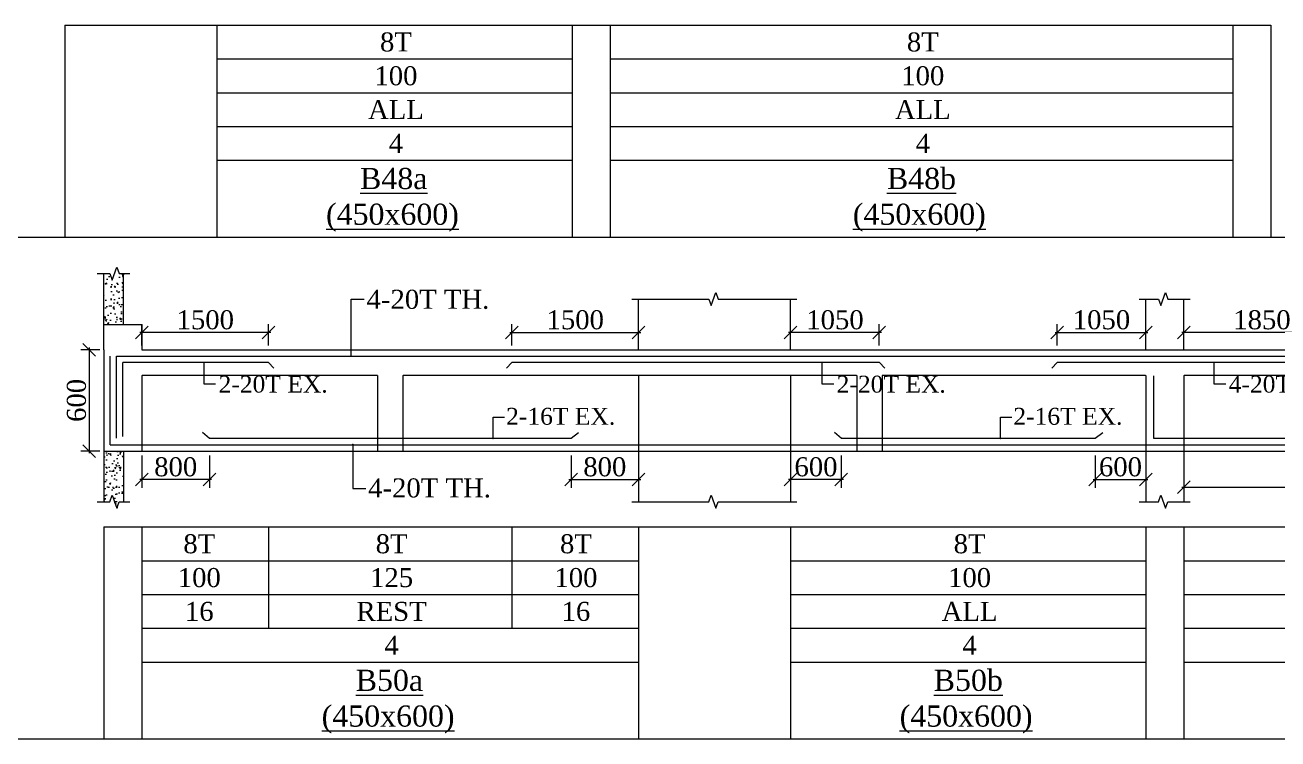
# Model space of a CAD drawing. Header units: millimetres. Extents: x 9781889 to 10654170, y -7852491 to -7608561.
# Drawn here: x 10165311 to 10180144, y -7780473 to -7772025 of the extents above; entities that cross this region are included whole.
import ezdxf
from ezdxf.enums import TextEntityAlignment as Align

# ---------------------------------------------------------------- set-up
doc = ezdxf.new("R2010")
doc.units = ezdxf.units.MM
doc.header["$LTSCALE"] = 10
doc.header["$PDMODE"] = 3
doc.linetypes.add('HIDDEN', pattern=[0.375, 0.25, -0.125])
for name, color, linetype, lineweight in [('S-CUT OUT LINE', 9, 'Continuous', 0), ('S-DIM L.S.', 7, 'Continuous', 0), ('S-HATCH', 8, 'Continuous', 0), ('S-L.S.SECTION', 5, 'Continuous', 0), ('S-L.S.SLAB LINE', 252, 'HIDDEN', 0), ('S-L.S.STEEL', 1, 'Continuous', 9), ('S-SECTION MARK', 7, 'Continuous', 0), ('S-SHEET', 251, 'Continuous', 0), ('S-TEXT', 7, 'Continuous', 0), ('S-TEXT L.S. BEAM NO.', 30, 'Continuous', 0), ('S-TEXT. L.S.', 7, 'Continuous', 0)]:
    doc.layers.add(name, color=color, linetype=linetype, lineweight=lineweight)
doc.styles.add('135', font='arial.ttf', dxfattribs={"width": 0.8, "height": 135})
doc.styles.get("Standard").update_dxf_attribs({"font": 'arial.ttf'})
doc.styles.add('TEXT', font='times.ttf')
doc.dimstyles.new('75', dxfattribs={"dimtxt": 135, "dimasz": 90, "dimexe": 0.1, "dimexo": 0.03, "dimgap": 0.09, "dimtad": 1, "dimdec": 0, "dimzin": 0, "dimdsep": 46, "dimtxsty": '135', "dimblk": 'ARCHTICK', "dimcen": 0.09, "dimclrd": 256, "dimclre": 256, "dimclrt": 256, "dimadec": 0, "dimazin": 0, "dimtfac": 1, "dimtdec": 0, "dimtofl": 0, "dimtmove": 1, "dimatfit": 3, "dimldrblk": 'DOTSMALL', "dimfxl": 1, "dimtolj": 1, "dimtzin": 0, "dimlwd": -1, "dimlwe": -1, "dimarcsym": 0})
doc.dimstyles.new('SETU_1', dxfattribs={"dimtxt": 200, "dimasz": 150, "dimexe": 100, "dimexo": 50, "dimgap": 35, "dimtad": 1, "dimdec": 0, "dimzin": 0, "dimdsep": 46, "dimtxsty": 'Standard', "dimblk": 'OBLIQUE', "dimcen": 150, "dimdle": 25, "dimclrd": 256, "dimclre": 7, "dimclrt": 256, "dimadec": 0, "dimazin": 0, "dimtfac": 1, "dimtdec": 0, "dimtofl": 0, "dimtmove": 1, "dimatfit": 3, "dimfxl": 1, "dimtolj": 1, "dimtzin": 0, "dimlwd": -1, "dimlwe": 5, "dimarcsym": 1})

# ---------------------------------------------------------------- blocks, each defined once
blk = doc.blocks.new('_ArchTick')
at = {"color": 0, "linetype": 'ByBlock', "const_width": 0.15}
blk.add_lwpolyline([(-0.5, -0.5), (0.5, 0.5)], dxfattribs=at)
blk = doc.blocks.new('_Oblique')
at = {"color": 0, "linetype": 'ByBlock', "lineweight": -2}
blk.add_line((-0.5, -0.5), (0.5, 0.5), dxfattribs=at)
blk = doc.blocks.new('*D542')
at = {"layer": 'Defpoints', "color": 0, "transparency": 16777216}
for p in [(10166245, -7775867), (10166070, -7777067), (10166245, -7777067)]:
    blk.add_point(p, dxfattribs=at)
at = {"layer": 'S-DIM L.S.', "color": 7, "lineweight": 5, "transparency": 16777216}
for p, q in [((10166195, -7775867), (10165970, -7775867)), ((10166195, -7777067), (10165970, -7777067))]:
    blk.add_line(p, q, dxfattribs=at)
at = {"layer": 'S-DIM L.S.', "transparency": 16777216}
blk.add_line((10166070, -7775842), (10166070, -7777092), dxfattribs=at)
at = {"layer": 'S-DIM L.S.', "transparency": 16777216, "xscale": 150, "yscale": 150, "zscale": 150}
for p, rotation in [((10166070, -7775867), 90), ((10166070, -7777067), 270)]:
    blk.add_blockref('_Oblique', p, dxfattribs=dict(at, rotation=rotation))
at = {"layer": 'S-DIM L.S.', "transparency": 16777216, "insert": (10165921, -7776467), "char_height": 225, "attachment_point": 5, "rotation": 90, "style": 'TEXT'}
blk.add_mtext('\\A1;600', dxfattribs=at)
blk = doc.blocks.new('*D543')
at = {"layer": 'Defpoints', "color": 0, "transparency": 16777216}
for p in [(10174375, -7775663), (10174375, -7775867, 0), (10175425, -7775867, 0)]:
    blk.add_point(p, dxfattribs=at)
at = {"layer": 'S-DIM L.S.', "color": 7, "lineweight": 5, "transparency": 16777216}
for p, q in [((10174375, -7775817), (10174375, -7775563)), ((10175425, -7775817), (10175425, -7775563))]:
    blk.add_line(p, q, dxfattribs=at)
at = {"layer": 'S-DIM L.S.', "transparency": 16777216}
blk.add_line((10175450, -7775663), (10174350, -7775663), dxfattribs=at)
at = {"layer": 'S-DIM L.S.', "transparency": 16777216, "xscale": 150, "yscale": 150, "zscale": 150, "rotation": 180}
blk.add_blockref('_Oblique', (10174375, -7775663), dxfattribs=at)
at = {"layer": 'S-DIM L.S.', "transparency": 16777216, "xscale": 150, "yscale": 150, "zscale": 150}
blk.add_blockref('_Oblique', (10175425, -7775663), dxfattribs=at)
at = {"layer": 'S-DIM L.S.', "transparency": 16777216, "insert": (10174900, -7775514), "char_height": 225, "attachment_point": 5, "style": 'TEXT'}
blk.add_mtext('\\A1;1050', dxfattribs=at)
blk = doc.blocks.new('*D544')
at = {"layer": 'Defpoints', "color": 0, "transparency": 16777216}
for p in [(10177980, -7777067, 0), (10178580, -7777067, 0), (10178580, -7777403)]:
    blk.add_point(p, dxfattribs=at)
at = {"layer": 'S-DIM L.S.', "color": 7, "lineweight": 5, "transparency": 16777216}
for p, q in [((10177980, -7777117), (10177980, -7777503)), ((10178580, -7777117), (10178580, -7777503))]:
    blk.add_line(p, q, dxfattribs=at)
at = {"layer": 'S-DIM L.S.', "transparency": 16777216}
blk.add_line((10177955, -7777403), (10178605, -7777403), dxfattribs=at)
at = {"layer": 'S-DIM L.S.', "transparency": 16777216, "xscale": 150, "yscale": 150, "zscale": 150, "rotation": 180}
blk.add_blockref('_Oblique', (10177980, -7777403), dxfattribs=at)
at = {"layer": 'S-DIM L.S.', "transparency": 16777216, "xscale": 150, "yscale": 150, "zscale": 150}
blk.add_blockref('_Oblique', (10178580, -7777403), dxfattribs=at)
at = {"layer": 'S-DIM L.S.', "transparency": 16777216, "insert": (10178280, -7777254), "char_height": 225, "attachment_point": 5, "style": 'TEXT'}
blk.add_mtext('\\A1;600', dxfattribs=at)
blk = doc.blocks.new('*D545')
at = {"layer": 'Defpoints', "color": 0, "transparency": 16777216}
for p in [(10174375, -7777067, 0), (10174975, -7777067, 0), (10174375, -7777403)]:
    blk.add_point(p, dxfattribs=at)
at = {"layer": 'S-DIM L.S.', "color": 7, "lineweight": 5, "transparency": 16777216}
for p, q in [((10174375, -7777117), (10174375, -7777503)), ((10174975, -7777117), (10174975, -7777503))]:
    blk.add_line(p, q, dxfattribs=at)
at = {"layer": 'S-DIM L.S.', "transparency": 16777216}
blk.add_line((10175000, -7777403), (10174350, -7777403), dxfattribs=at)
at = {"layer": 'S-DIM L.S.', "transparency": 16777216, "xscale": 150, "yscale": 150, "zscale": 150, "rotation": 180}
blk.add_blockref('_Oblique', (10174375, -7777403), dxfattribs=at)
at = {"layer": 'S-DIM L.S.', "transparency": 16777216, "xscale": 150, "yscale": 150, "zscale": 150}
blk.add_blockref('_Oblique', (10174975, -7777403), dxfattribs=at)
at = {"layer": 'S-DIM L.S.', "transparency": 16777216, "insert": (10174675, -7777254), "char_height": 225, "attachment_point": 5, "style": 'TEXT'}
blk.add_mtext('\\A1;600', dxfattribs=at)
blk = doc.blocks.new('*D546')
at = {"layer": 'Defpoints', "color": 0, "transparency": 16777216}
for p in [(10178580, -7775663), (10177530, -7775867, 0), (10178580, -7775867, 0)]:
    blk.add_point(p, dxfattribs=at)
at = {"layer": 'S-DIM L.S.', "color": 7, "lineweight": 5, "transparency": 16777216}
for p, q in [((10177530, -7775817), (10177530, -7775563)), ((10178580, -7775817), (10178580, -7775563))]:
    blk.add_line(p, q, dxfattribs=at)
at = {"layer": 'S-DIM L.S.', "transparency": 16777216}
blk.add_line((10177505, -7775663), (10178605, -7775663), dxfattribs=at)
at = {"layer": 'S-DIM L.S.', "transparency": 16777216, "xscale": 150, "yscale": 150, "zscale": 150, "rotation": 180}
blk.add_blockref('_Oblique', (10177530, -7775663), dxfattribs=at)
at = {"layer": 'S-DIM L.S.', "transparency": 16777216, "xscale": 150, "yscale": 150, "zscale": 150}
blk.add_blockref('_Oblique', (10178580, -7775663), dxfattribs=at)
at = {"layer": 'S-DIM L.S.', "transparency": 16777216, "insert": (10178055, -7775514), "char_height": 225, "attachment_point": 5, "style": 'TEXT'}
blk.add_mtext('\\A1;1050', dxfattribs=at)
blk = doc.blocks.new('*D547')
at = {"layer": 'Defpoints', "color": 0, "transparency": 16777216}
for p in [(10179030, -7775663), (10179030, -7775867, 0), (10180880, -7775867, 0)]:
    blk.add_point(p, dxfattribs=at)
at = {"layer": 'S-DIM L.S.', "color": 7, "lineweight": 5, "transparency": 16777216}
for p, q in [((10179030, -7775817), (10179030, -7775563)), ((10180880, -7775817), (10180880, -7775563))]:
    blk.add_line(p, q, dxfattribs=at)
at = {"layer": 'S-DIM L.S.', "transparency": 16777216}
blk.add_line((10180905, -7775663), (10179005, -7775663), dxfattribs=at)
at = {"layer": 'S-DIM L.S.', "transparency": 16777216, "xscale": 150, "yscale": 150, "zscale": 150, "rotation": 180}
blk.add_blockref('_Oblique', (10179030, -7775663), dxfattribs=at)
at = {"layer": 'S-DIM L.S.', "transparency": 16777216, "xscale": 150, "yscale": 150, "zscale": 150}
blk.add_blockref('_Oblique', (10180880, -7775663), dxfattribs=at)
at = {"layer": 'S-DIM L.S.', "transparency": 16777216, "insert": (10179955, -7775514), "char_height": 225, "attachment_point": 5, "style": 'TEXT'}
blk.add_mtext('\\A1;1850', dxfattribs=at)
blk = doc.blocks.new('*D548')
at = {"layer": 'Defpoints', "color": 0, "transparency": 16777216}
for p in [(10171775, -7777067, 0), (10172575, -7777067, 0), (10172575, -7777403)]:
    blk.add_point(p, dxfattribs=at)
at = {"layer": 'S-DIM L.S.', "color": 7, "lineweight": 5, "transparency": 16777216}
for p, q in [((10171775, -7777117), (10171775, -7777503)), ((10172575, -7777117), (10172575, -7777503))]:
    blk.add_line(p, q, dxfattribs=at)
at = {"layer": 'S-DIM L.S.', "transparency": 16777216}
blk.add_line((10171750, -7777403), (10172600, -7777403), dxfattribs=at)
at = {"layer": 'S-DIM L.S.', "transparency": 16777216, "xscale": 150, "yscale": 150, "zscale": 150, "rotation": 180}
blk.add_blockref('_Oblique', (10171775, -7777403), dxfattribs=at)
at = {"layer": 'S-DIM L.S.', "transparency": 16777216, "xscale": 150, "yscale": 150, "zscale": 150}
blk.add_blockref('_Oblique', (10172575, -7777403), dxfattribs=at)
at = {"layer": 'S-DIM L.S.', "transparency": 16777216, "insert": (10172175, -7777254), "char_height": 225, "attachment_point": 5, "style": 'TEXT'}
blk.add_mtext('\\A1;800', dxfattribs=at)
blk = doc.blocks.new('*D549')
at = {"layer": 'Defpoints', "color": 0, "transparency": 16777216}
for p in [(10166695, -7777067, 0), (10167495, -7777067, 0), (10166695, -7777403)]:
    blk.add_point(p, dxfattribs=at)
at = {"layer": 'S-DIM L.S.', "color": 7, "lineweight": 5, "transparency": 16777216}
for p, q in [((10166695, -7777117), (10166695, -7777503)), ((10167495, -7777117), (10167495, -7777503))]:
    blk.add_line(p, q, dxfattribs=at)
at = {"layer": 'S-DIM L.S.', "transparency": 16777216}
blk.add_line((10167520, -7777403), (10166670, -7777403), dxfattribs=at)
at = {"layer": 'S-DIM L.S.', "transparency": 16777216, "xscale": 150, "yscale": 150, "zscale": 150, "rotation": 180}
blk.add_blockref('_Oblique', (10166695, -7777403), dxfattribs=at)
at = {"layer": 'S-DIM L.S.', "transparency": 16777216, "xscale": 150, "yscale": 150, "zscale": 150}
blk.add_blockref('_Oblique', (10167495, -7777403), dxfattribs=at)
at = {"layer": 'S-DIM L.S.', "transparency": 16777216, "insert": (10167095, -7777254), "char_height": 225, "attachment_point": 5, "style": 'TEXT'}
blk.add_mtext('\\A1;800', dxfattribs=at)
blk = doc.blocks.new('*D550')
at = {"layer": 'Defpoints', "color": 0, "transparency": 16777216}
for p in [(10172575, -7775663), (10171075, -7775867, 0), (10172575, -7775867, 0)]:
    blk.add_point(p, dxfattribs=at)
at = {"layer": 'S-DIM L.S.', "color": 7, "lineweight": 5, "transparency": 16777216}
for p, q in [((10171075, -7775817), (10171075, -7775563)), ((10172575, -7775817), (10172575, -7775563))]:
    blk.add_line(p, q, dxfattribs=at)
at = {"layer": 'S-DIM L.S.', "transparency": 16777216}
blk.add_line((10171050, -7775663), (10172600, -7775663), dxfattribs=at)
at = {"layer": 'S-DIM L.S.', "transparency": 16777216, "xscale": 150, "yscale": 150, "zscale": 150, "rotation": 180}
blk.add_blockref('_Oblique', (10171075, -7775663), dxfattribs=at)
at = {"layer": 'S-DIM L.S.', "transparency": 16777216, "xscale": 150, "yscale": 150, "zscale": 150}
blk.add_blockref('_Oblique', (10172575, -7775663), dxfattribs=at)
at = {"layer": 'S-DIM L.S.', "transparency": 16777216, "insert": (10171825, -7775514), "char_height": 225, "attachment_point": 5, "style": 'TEXT'}
blk.add_mtext('\\A1;1500', dxfattribs=at)
blk = doc.blocks.new('*D551')
at = {"layer": 'Defpoints', "color": 0, "transparency": 16777216}
for p in [(10166695, -7775663), (10166695, -7775867, 0), (10168195, -7775867, 0)]:
    blk.add_point(p, dxfattribs=at)
at = {"layer": 'S-DIM L.S.', "color": 7, "lineweight": 5, "transparency": 16777216}
for p, q in [((10166695, -7775817), (10166695, -7775563)), ((10168195, -7775817), (10168195, -7775563))]:
    blk.add_line(p, q, dxfattribs=at)
at = {"layer": 'S-DIM L.S.', "transparency": 16777216}
blk.add_line((10168220, -7775663), (10166670, -7775663), dxfattribs=at)
at = {"layer": 'S-DIM L.S.', "transparency": 16777216, "xscale": 150, "yscale": 150, "zscale": 150, "rotation": 180}
blk.add_blockref('_Oblique', (10166695, -7775663), dxfattribs=at)
at = {"layer": 'S-DIM L.S.', "transparency": 16777216, "xscale": 150, "yscale": 150, "zscale": 150}
blk.add_blockref('_Oblique', (10168195, -7775663), dxfattribs=at)
at = {"layer": 'S-DIM L.S.', "transparency": 16777216, "insert": (10167445, -7775514), "char_height": 225, "attachment_point": 5, "style": 'TEXT'}
blk.add_mtext('\\A1;1500', dxfattribs=at)
blk = doc.blocks.new('*D1770')
at = {"layer": 'Defpoints', "color": 0, "transparency": 16777216}
for p in [(10179030, -7777067, 0), (10184585, -7777067, 0), (10184585, -7777493)]:
    blk.add_point(p, dxfattribs=at)
at = {"layer": 'S-DIM L.S.', "color": 7, "lineweight": 5, "transparency": 16777216}
for p, q in [((10179030, -7777117), (10179030, -7777593)), ((10184585, -7777117), (10184585, -7777593))]:
    blk.add_line(p, q, dxfattribs=at)
at = {"layer": 'S-DIM L.S.', "transparency": 16777216}
blk.add_line((10179005, -7777493), (10184610, -7777493), dxfattribs=at)
at = {"layer": 'S-DIM L.S.', "transparency": 16777216, "xscale": 150, "yscale": 150, "zscale": 150, "rotation": 180}
blk.add_blockref('_Oblique', (10179030, -7777493), dxfattribs=at)
at = {"layer": 'S-DIM L.S.', "transparency": 16777216, "xscale": 150, "yscale": 150, "zscale": 150}
blk.add_blockref('_Oblique', (10184585, -7777493), dxfattribs=at)
at = {"layer": 'S-DIM L.S.', "transparency": 16777216, "insert": (10181808, -7777343), "char_height": 225, "attachment_point": 5, "style": 'TEXT'}
blk.add_mtext('\\A1;450x600', dxfattribs=at)

msp = doc.modelspace()

# ---------------------------------------------------------------- hatches: boundary and pattern name
at = {"layer": 'S-HATCH'}
h = msp.add_hatch(dxfattribs=at)
h.set_pattern_fill('AR-CONC', color=256)
h.set_pattern_definition([(50, (127753.94, 50074.72), (182.184669, -15.9390855), [19.05, -209.55]), (355, (127753.94, 50074.72), (-35.2434214, 191.0568452), [15.24, -167.6405842]), (100.4514447, (127769.12, 50073.4), (146.941247, 175.117752), [16.1900088, -178.0902446]), (46.1842, (127753.94, 50125.52), (271.079041, -42.042328), [28.575, -314.325]), (96.6355576, (127776.53, 50122.02), (237.404134, 247.4261246), [24.285023, -267.135608]), (351.1841512, (127753.94, 50125.52), (237.404134, 247.4261246), [22.859967, -251.459732]), (21, (127779.34, 50112.82), (151.6143913, -102.2651982), [19.05, -209.55]), (326, (127779.34, 50112.82), (61.8020283, 184.187966), [15.24, -167.64]), (71.451445, (127791.98, 50104.3), (213.4164193, 81.922769), [16.1900088, -178.0899376]), (37.5, (127753.94, 50074.72), (3.08860325, 84.55503887), [0, -165.608, 0, -170.18, 0, -168.275]), (7.5, (127753.94, 50074.72), (66.8196625, 100.1805748), [0, -97.028, 0, -161.798, 0, -64.135]), (327.5, (127697.3, 50074.72), (135.59059517, -5.728744), [0, -63.5, 0, -198.12, 0, -262.89]), (317.5, (127671.9, 50074.72), (148.1291814, 25.426491), [0, -82.55, 0, -131.572, 0, -186.69])])
h.paths.add_polyline_path([(10166245.3, -7775567), (10166475.3, -7775567), (10166475.3, -7774967), (10166425.6, -7774967), (10166397.7, -7774890.2), (10166341.7, -7775043.9), (10166313.8, -7774967), (10166245.3, -7774967)])
h = msp.add_hatch(dxfattribs=at)
h.set_pattern_fill('AR-CONC', color=256)
h.set_pattern_definition([(50, (127753.94, 49774.72), (182.184669, -15.9390855), [19.05, -209.55]), (355, (127753.94, 49774.72), (-35.2434214, 191.0568452), [15.24, -167.6405842]), (100.4514447, (127769.12, 49773.4), (146.941247, 175.117752), [16.1900088, -178.0902446]), (46.1842, (127753.94, 49825.52), (271.079041, -42.042328), [28.575, -314.325]), (96.6355576, (127776.53, 49822.02), (237.404134, 247.4261246), [24.285023, -267.135608]), (351.1841512, (127753.94, 49825.52), (237.404134, 247.4261246), [22.859967, -251.459732]), (21, (127779.34, 49812.82), (151.6143913, -102.2651982), [19.05, -209.55]), (326, (127779.34, 49812.82), (61.8020283, 184.187966), [15.24, -167.64]), (71.451445, (127791.98, 49804.3), (213.4164193, 81.922769), [16.1900088, -178.0899376]), (37.5, (127753.94, 49774.72), (3.08860325, 84.55503887), [0, -165.608, 0, -170.18, 0, -168.275]), (7.5, (127753.94, 49774.72), (66.8196625, 100.1805748), [0, -97.028, 0, -161.798, 0, -64.135]), (327.5, (127697.3, 49774.72), (135.59059517, -5.728744), [0, -63.5, 0, -198.12, 0, -262.89]), (317.5, (127671.9, 49774.72), (148.1291814, 25.426491), [0, -82.55, 0, -131.572, 0, -186.69])])
h.paths.add_polyline_path([(10166341.7, -7777590.2), (10166397.7, -7777743.9), (10166425.6, -7777667), (10166475.3, -7777667), (10166475.3, -7777067), (10166245.3, -7777067), (10166245.3, -7777667), (10166313.8, -7777667)])

# ---------------------------------------------------------------- linework, layer by layer
at = {"layer": 'S-CUT OUT LINE', "color": 5, "elevation": 0}
for points in [[(10166167, -7774967), (10166313.8, -7774967), (10166341.7, -7775043.9), (10166397.7, -7774890.2), (10166425.6, -7774967), (10166550.3, -7774967)], [(10172496.9, -7775267), (10173406, -7775267), (10173434, -7775343.9), (10173489.9, -7775190.2), (10173517.9, -7775267), (10174450.2, -7775267)], [(10178501.9, -7775267), (10178730.5, -7775267), (10178758.5, -7775343.9), (10178814.4, -7775190.2), (10178842.4, -7775267), (10179105.2, -7775267)], [(10166167, -7777667), (10166313.8, -7777667), (10166341.7, -7777590.2), (10166397.7, -7777743.9), (10166425.6, -7777667), (10166550.3, -7777667)], [(10172496.9, -7777667), (10173406, -7777667), (10173434, -7777590.2), (10173489.9, -7777743.9), (10173517.9, -7777667), (10174450.2, -7777667)], [(10178501.9, -7777667), (10178730.5, -7777667), (10178758.5, -7777590.2), (10178814.4, -7777743.9), (10178842.4, -7777667), (10179105.2, -7777667)]]:
    msp.add_lwpolyline(points, dxfattribs=at)
at = {"layer": 'S-L.S.SECTION'}
for p, q in [((10166245.3, -7775567, 0), (10166245.3, -7774967, 0)), ((10166475.3, -7775567, 0), (10166475.3, -7774967, 0)), ((10172575.2, -7775867, 0), (10172575.2, -7775267, 0)), ((10174375.2, -7775867, 0), (10174375.2, -7775267, 0)), ((10178580.2, -7775867, 0), (10178580.2, -7775267, 0)), ((10179030.2, -7775867, 0), (10179030.2, -7775267, 0)), ((10166245.1, -7775867, 0), (10166245.2, -7775867, 0)), ((10166245.2, -7775867, 0), (10166245.2, -7777067, 0)), ((10166695.3, -7775867, 0), (10184585.1, -7775867, 0)), ((10166245.1, -7777067, 0), (10186870.1, -7777067, 0)), ((10166245.3, -7777067, 0), (10166245.3, -7777667, 0)), ((10166475.3, -7777067, 0), (10166475.3, -7777667, 0)), ((10172575.2, -7777067, 0), (10172575.2, -7777667, 0)), ((10174375.2, -7777067, 0), (10174375.2, -7777667, 0)), ((10178580.2, -7777067, 0), (10178580.2, -7777667, 0)), ((10179030.2, -7777067, 0), (10179030.2, -7777667, 0))]:
    msp.add_line(p, q, dxfattribs=at)
at = {"layer": 'S-L.S.SECTION', "elevation": 0}
msp.add_lwpolyline([(10166245.2, -7775867), (10166245.3, -7775567), (10166695.3, -7775567), (10166695.3, -7775867)], dxfattribs=at)
at = {"layer": 'S-L.S.SLAB LINE', "ltscale": 0.3}
for p, q in [((10166245.1, -7776167, 0), (10166245.2, -7776167, 0)), ((10166695.1, -7776167, 0), (10169485.2, -7776167, 0)), ((10166695.2, -7776167, 0), (10166695.2, -7777067, 0)), ((10169485.2, -7776167, 0), (10169485.2, -7777067, 0)), ((10169785.1, -7776167, 0), (10175157.7, -7776167, 0)), ((10169785.2, -7776167, 0), (10169785.2, -7777067, 0)), ((10172575.2, -7776167, 0), (10172575.2, -7777067, 0)), ((10174375.2, -7776167, 0), (10174375.2, -7777067, 0)), ((10175157.7, -7776167, 0), (10175157.7, -7777067, 0)), ((10175457.7, -7776167, 0), (10178580.1, -7776167, 0)), ((10175457.7, -7776167, 0), (10175457.7, -7777067, 0)), ((10178580.1, -7776167, 0), (10178580.1, -7777067, 0)), ((10179030.1, -7776167, 0), (10181530.1, -7776167, 0)), ((10179030.1, -7776167, 0), (10179030.1, -7777067, 0))]:
    msp.add_line(p, q, dxfattribs=at)
at = {"layer": 'S-L.S.STEEL'}
for p, q in [((10166320.1, -7776992, 0), (10166320.1, -7775942, 0)), ((10166395.1, -7775942, 0), (10186570.1, -7775942, 0)), ((10166395.1, -7776912.4, 0), (10166395.1, -7775942, 0)), ((10166470.1, -7776895.8, 0), (10166470.1, -7776017, 0)), ((10168195.1, -7776017, 0), (10166470.1, -7776017, 0)), ((10168195.1, -7776017, 0), (10168258.3, -7776083.9, 0)), ((10171075.2, -7776017, 0), (10171012, -7776083.9, 0)), ((10175425.3, -7776017, 0), (10171075.2, -7776017, 0)), ((10175425.3, -7776017, 0), (10175488.5, -7776083.9, 0)), ((10166320.1, -7776992, 0), (10186795.1, -7776992, 0))]:
    msp.add_line(p, q, dxfattribs=at)
at = {"layer": 'S-L.S.STEEL', "elevation": 0}
for points in [[(10186720.1, -7776917), (10178673, -7776917), (10178673, -7776175.3)], [(10171864.6, -7776848.8), (10171775.1, -7776917), (10167495.3, -7776917), (10167413.3, -7776846.3)], [(10178069.5, -7776848.8), (10177980, -7776917), (10174975.3, -7776917), (10174893.3, -7776846.3)]]:
    msp.add_lwpolyline(points, dxfattribs=at)
at = {"layer": 'S-L.S.STEEL'}
msp.add_polyline3d([(10180880.2, -7776017, 0), (10177530.2, -7776017, 0), (10177467, -7776083.9, 0)], dxfattribs=at)
at = {"layer": 'S-SHEET'}
for p, q in [((10165783.7, -7772025.3, 0), (10180058.7, -7772025.3, 0)), ((10165783.7, -7772025.3), (10165783.7, -7774534.6)), ((10167583.7, -7772025.3, 0), (10167583.7, -7774534.6, 0)), ((10171788.7, -7772025.3, 0), (10171788.7, -7774534.6, 0)), ((10172238.7, -7772025.3, 0), (10172238.7, -7774534.6, 0)), ((10179608.7, -7772025.3, 0), (10179608.7, -7774534.6, 0)), ((10180058.7, -7772025.3, 0), (10180058.7, -7774534.6, 0)), ((10167583.7, -7772425.3, 0), (10171788.7, -7772425.3, 0)), ((10172238.7, -7772425.3, 0), (10179608.7, -7772425.3, 0)), ((10167583.7, -7772825.3, 0), (10171788.7, -7772825.3, 0)), ((10172238.7, -7772825.3, 0), (10179608.7, -7772825.3, 0)), ((10167583.7, -7773225.3, 0), (10171788.7, -7773225.3, 0)), ((10172238.7, -7773225.3, 0), (10179608.7, -7773225.3, 0)), ((10167583.7, -7773625.3, 0), (10171788.7, -7773625.3, 0)), ((10172238.7, -7773625.3, 0), (10179608.7, -7773625.3, 0)), ((10144128.2, -7774534.6), (10195462.4, -7774534.6)), ((10165783.7, -7774534.6, 0), (10180058.7, -7774534.6, 0)), ((10166245.1, -7777963.5, 0), (10186870.1, -7777963.5, 0)), ((10166245.1, -7777963.5, 0), (10166245.1, -7780472.8, 0)), ((10166695.1, -7777963.5, 0), (10166695.1, -7780472.8, 0)), ((10168195.1, -7777963.5, 0), (10168195.1, -7779163.5, 0)), ((10171075.1, -7777963.5, 0), (10171075.1, -7779163.5, 0)), ((10172575.1, -7777963.5, 0), (10172575.1, -7780472.8, 0)), ((10174375.1, -7777963.5, 0), (10174375.1, -7780472.8, 0)), ((10178580.1, -7777963.5, 0), (10178580.1, -7780472.8, 0)), ((10179030.1, -7777963.5, 0), (10179030.1, -7780472.8, 0)), ((10166695.1, -7778363.5, 0), (10172575.1, -7778363.5, 0)), ((10174375.1, -7778363.5, 0), (10178580.1, -7778363.5, 0)), ((10179030.1, -7778363.5, 0), (10186420.1, -7778363.5, 0)), ((10166695.1, -7778763.5, 0), (10172575.1, -7778763.5, 0)), ((10174375.1, -7778763.5, 0), (10178580.1, -7778763.5, 0)), ((10179030.1, -7778763.5, 0), (10186420.1, -7778763.5, 0)), ((10166695.1, -7779163.5, 0), (10172575.1, -7779163.5, 0)), ((10174375.1, -7779163.5, 0), (10178580.1, -7779163.5, 0)), ((10179030.1, -7779163.5, 0), (10186420.1, -7779163.5, 0)), ((10166695.1, -7779563.5, 0), (10172575.1, -7779563.5, 0)), ((10174375.1, -7779563.5, 0), (10178580.1, -7779563.5, 0)), ((10179030.1, -7779563.5, 0), (10186420.1, -7779563.5, 0)), ((10144128.2, -7780472.8), (10195462.4, -7780472.8)), ((10166245.1, -7780472.8), (10186870.1, -7780472.8, 0))]:
    msp.add_line(p, q, dxfattribs=at)

# ---------------------------------------------------------------- texts
at = {"layer": 'S-TEXT', "linetype": 'ByBlock', "style": 'TEXT'}
for s, p in [('8T', (10169702.2, -7772225.3, 0)), ('8T', (10175939.7, -7772225.3, 0)), ('100', (10169702.2, -7772625.3, 0)), ('100', (10175939.7, -7772625.3, 0)), ('ALL', (10169702.2, -7773025.3, 0)), ('ALL', (10175939.7, -7773025.3, 0)), ('4', (10169702.2, -7773425.3, 0)), ('4', (10175939.7, -7773425.3, 0)), ('8T', (10167374.1, -7778163.5, 0)), ('8T', (10169651.1, -7778163.5, 0)), ('8T', (10171833.1, -7778163.5, 0)), ('8T', (10176493.6, -7778163.5, 0)), ('100', (10167374.1, -7778563.5, 0)), ('125', (10169651.1, -7778563.5, 0)), ('100', (10171833.1, -7778563.5, 0)), ('100', (10176493.6, -7778563.5, 0)), ('16', (10167374.1, -7778963.5, 0)), ('REST', (10169651.1, -7778963.5, 0)), ('16', (10171833.1, -7778963.5, 0)), ('ALL', (10176493.6, -7778963.5, 0)), ('4', (10169651.1, -7779363.5, 0)), ('4', (10176493.6, -7779363.5, 0))]:
    msp.add_text(s, height=225, dxfattribs=at).set_placement(p, align=Align.MIDDLE_CENTER)
at = {"layer": 'S-TEXT L.S. BEAM NO.', "color": 140, "linetype": 'ByBlock', "style": 'TEXT'}
for s, p in [('%%UB48a', (10169277.5, -7773966, 0)), ('%%UB48b', (10175515, -7773966, 0)), ('%%U(450x600)', (10168874.4, -7774389, 0)), ('%%U(450x600)', (10175111.9, -7774389, 0)), ('%%UB50a', (10169226.4, -7779904.2, 0)), ('%%UB50b', (10176068.9, -7779904.2, 0)), ('%%U(450x600)', (10168823.3, -7780327.2, 0)), ('%%U(450x600)', (10175665.8, -7780327.2, 0))]:
    msp.add_text(s, height=250, dxfattribs=at).set_placement(p)
at = {"layer": 'S-TEXT. L.S.', "style": 'TEXT'}
for s, height, p in [('4-20T TH.', 225, (10169354.8, -7775382.8, 0)), ('2-20T EX.', 200, (10167602.3, -7776374.6, 0)), ('2-20T EX.', 200, (10174919.7, -7776374.6, 0)), ('4-20T EX.', 200, (10179561.1, -7776374.6, 0)), ('2-16T EX.', 200, (10171006.6, -7776755, 0)), ('2-16T EX.', 200, (10177011.6, -7776755, 0)), ('4-20T TH.', 225, (10169373.2, -7777614.9, 0))]:
    msp.add_text(s, height=height, dxfattribs=at).set_placement(p)

# ---------------------------------------------------------------- dimensions: what is measured, and where the dimension line sits
at = {"layer": 'S-DIM L.S.'}
for base, p1, p2, picture, middle in [((10166695.1, -7775663.2, 0), (10168195.1, -7775867, 0), (10166695.1, -7775867, 0), '*D551', (10167445.1, -7775513.8, 0)), ((10174375.3, -7775663.2, 0), (10175425.3, -7775867, 0), (10174375.3, -7775867, 0), '*D543', (10174900.3, -7775513.8, 0)), ((10179030.2, -7775663.2, 0), (10180880.2, -7775867, 0), (10179030.2, -7775867, 0), '*D547', (10179955.2, -7775513.8, 0)), ((10166695.2, -7777403.1, 0), (10167495.3, -7777067, 0), (10166695.2, -7777067, 0), '*D549', (10167095.2, -7777253.7, 0)), ((10174375.2, -7777403.1, 0), (10174975.3, -7777067, 0), (10174375.2, -7777067, 0), '*D545', (10174675.2, -7777253.7, 0))]:
    dim = msp.add_linear_dim(base=base, p1=p1, p2=p2, dimstyle='SETU_1', override={"dimtxt": 225, "dimtxsty": 'TEXT'}, dxfattribs=at)
    dim.commit()
    dim.dimension.update_dxf_attribs({"geometry": picture, "text_midpoint": middle})
for base, p1, p2, picture, middle in [((10172575.2, -7775663.2, 0), (10171075.2, -7775867, 0), (10172575.2, -7775867, 0), '*D550', (10171825.2, -7775513.8, 0)), ((10178580.2, -7775663.2, 0), (10177530.2, -7775867, 0), (10178580.2, -7775867, 0), '*D546', (10178055.2, -7775513.8, 0)), ((10172575.2, -7777403.1, 0), (10171775.1, -7777067, 0), (10172575.2, -7777067, 0), '*D548', (10172175.1, -7777253.7, 0)), ((10178580.1, -7777403.1, 0), (10177980, -7777067, 0), (10178580.1, -7777067, 0), '*D544', (10178280.1, -7777253.7, 0))]:
    dim = msp.add_linear_dim(base=base, p1=p1, p2=p2, angle=180, dimstyle='SETU_1', override={"dimtxt": 225, "dimtxsty": 'TEXT'}, dxfattribs=at)
    dim.commit()
    dim.dimension.update_dxf_attribs({"geometry": picture, "text_midpoint": middle})
at = {"layer": 'S-DIM L.S.', "color": 7}
dim = msp.add_linear_dim(base=(10166070, -7777067, 0), p1=(10166245.1, -7775867, 0), p2=(10166245.1, -7777067, 0), angle=90, dimstyle='SETU_1', override={"dimtxt": 225, "dimlfac": 0.5, "dimtxsty": 'TEXT'}, dxfattribs=at)
dim.commit()
dim.dimension.update_dxf_attribs({"geometry": '*D542', "text_midpoint": (10165920.5, -7776467, 0)})
at = {"layer": 'S-DIM L.S.'}
dim = msp.add_linear_dim(base=(10184585.1, -7777492.5), p1=(10179030.1, -7777067, 0), p2=(10184585.1, -7777067, 0), text='450x600', dimstyle='SETU_1', override={"dimtxt": 225, "dimtxsty": 'TEXT'}, dxfattribs=at)
dim.commit()
dim.dimension.update_dxf_attribs({"geometry": '*D1770', "text_midpoint": (10181807.6, -7777343.1)})

# ---------------------------------------------------------------- leaders
at = {"layer": 'S-SECTION MARK'}
for points in [[(10169173.2, -7775942, 0), (10169173.2, -7775267.6, 0), (10169325.7, -7775267.6, 0)], [(10167428.2, -7776017, 0), (10167428.2, -7776269.4, 0), (10167567.6, -7776269.4, 0)], [(10174745.7, -7776017, 0), (10174745.7, -7776269.4, 0), (10174885, -7776269.4, 0)], [(10179387.1, -7776017, 0), (10179387.1, -7776269.4, 0), (10179526.4, -7776269.4, 0)], [(10170852.7, -7776917, 0), (10170852.7, -7776664.7, 0), (10170988.1, -7776664.7, 0)], [(10176857.7, -7776917, 0), (10176857.7, -7776664.7, 0), (10176993.1, -7776664.7, 0)], [(10169191.5, -7776988.1, 0), (10169191.5, -7777510.1, 0), (10169344.1, -7777510.1, 0)]]:
    msp.add_leader(points, dimstyle='75', override={"dimasz": 75}, dxfattribs=at)

doc.saveas('drawing.dxf')
